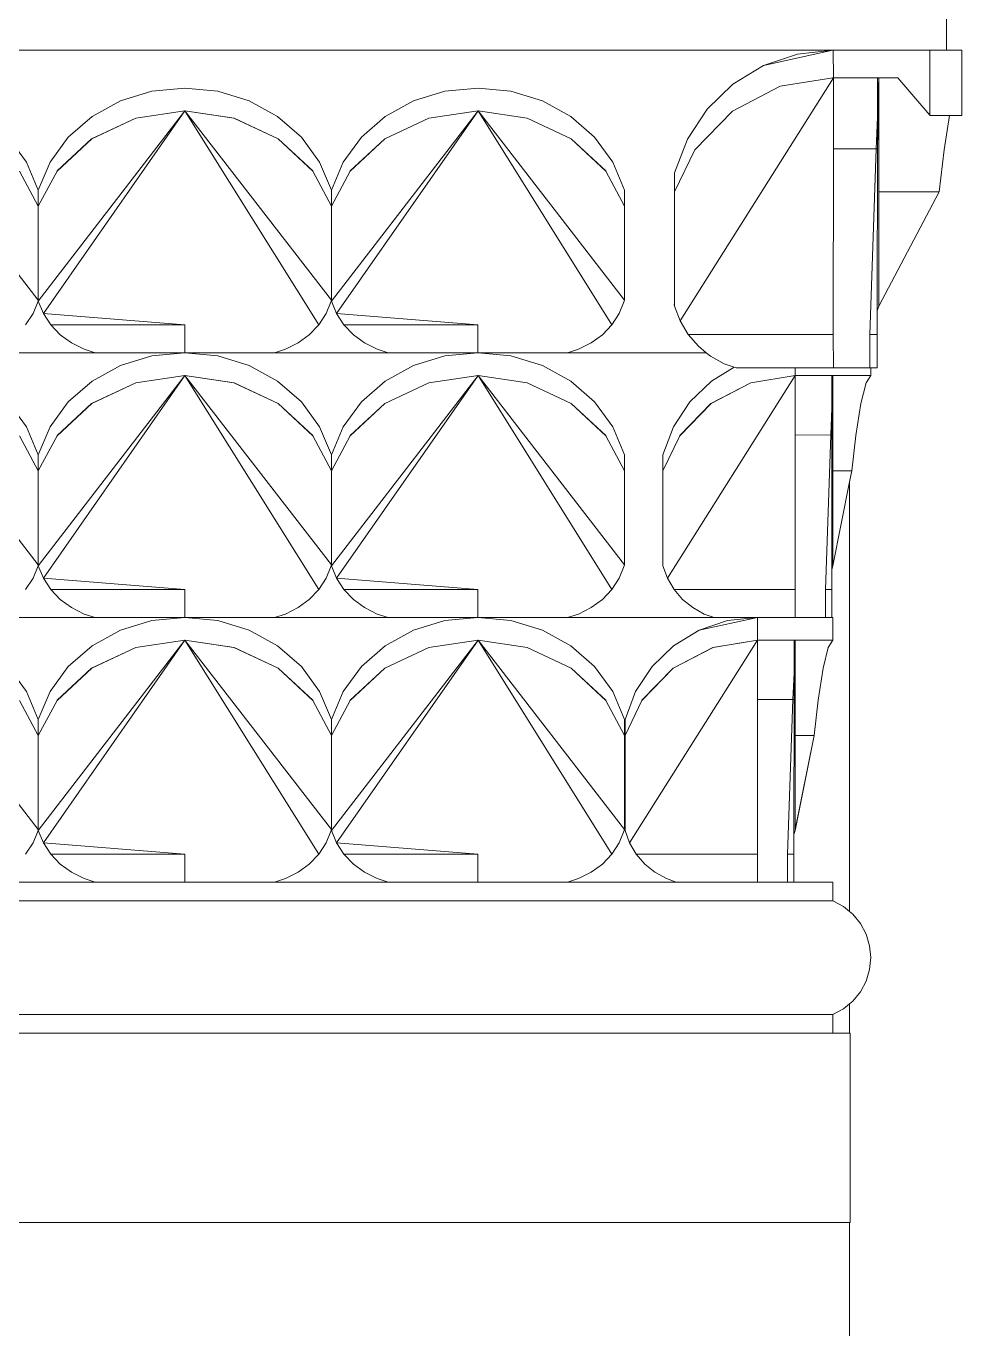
# Model space of a CAD drawing. Header units: millimetres. Extents: x -667 to -468, y -723 to -475.
# Drawn here: x -607.186 to -606.988, y -493.4355 to -493.1598 of the extents above; entities that cross this region are included whole.
import ezdxf

# ---------------------------------------------------------------- set-up
doc = ezdxf.new("R2010")
doc.units = ezdxf.units.MM
doc.layers.add('dinding', color=36, linetype='Continuous', lineweight=9)

msp = doc.modelspace()

# ---------------------------------------------------------------- linework, layer by layer
at = {"layer": 'dinding'}
for p, q in [((-606.99129, -493.16493), (-606.99129, -493.14893)), ((-607.01529, -493.16493), (-607.35126, -493.16494)), ((-607.02996, -493.16818), (-607.01529, -493.16493)), ((-607.01529, -493.16493), (-607.02276, -493.16574)), ((-607.01529, -493.16493), (-607.01526, -493.16493)), ((-607.01526, -493.16493), (-607.01521, -493.16493)), ((-607.01521, -493.16493), (-607.01519, -493.17076)), ((-607.01521, -493.16493), (-606.99489, -493.16493)), ((-606.99489, -493.16493), (-606.99482, -493.16493)), ((-606.99479, -493.16493), (-606.99482, -493.16493)), ((-606.99479, -493.16493), (-606.99468, -493.16493)), ((-606.99479, -493.1787), (-606.99479, -493.16493)), ((-606.99468, -493.16493), (-606.99158, -493.16493)), ((-606.99158, -493.16493), (-606.99129, -493.16493)), ((-606.99129, -493.16493), (-606.98806, -493.16493)), ((-606.98806, -493.16493), (-606.98799, -493.16493)), ((-606.98799, -493.16493), (-606.98799, -493.17875)), ((-607.02276, -493.16574), (-607.02996, -493.16818)), ((-607.04763, -493.22219), (-607.01519, -493.17076)), ((-607.02996, -493.16818), (-607.03645, -493.17214)), ((-607.01529, -493.17077), (-607.02646, -493.17255)), ((-607.01529, -493.17077), (-607.02644, -493.17257)), ((-607.01529, -493.17077), (-607.01529, -493.17074)), ((-607.01519, -493.17076), (-607.01529, -493.17077)), ((-607.01519, -493.17076), (-607.0152, -493.17862)), ((-607.00588, -493.17076), (-607.01519, -493.17076)), ((-607.00559, -493.17077), (-607.00589, -493.17843)), ((-607.00588, -493.17076), (-607.00588, -493.17758)), ((-607.00559, -493.17077), (-607.00588, -493.17076)), ((-607.00588, -493.18582), (-607.00559, -493.17077)), ((-607.00162, -493.17076), (-607.00559, -493.17077)), ((-607.00559, -493.17077), (-607.00559, -493.19491)), ((-607.00159, -493.17076), (-607.00162, -493.17076)), ((-606.99482, -493.1787), (-607.00159, -493.17076)), ((-607.15942, -493.17361), (-607.16607, -493.17564)), ((-607.15243, -493.17293), (-607.15942, -493.17361)), ((-607.14545, -493.17361), (-607.15243, -493.17293)), ((-607.1388, -493.17564), (-607.14545, -493.17361)), ((-607.09739, -493.17361), (-607.10404, -493.17564)), ((-607.0904, -493.17293), (-607.09739, -493.17361)), ((-607.08342, -493.17361), (-607.0904, -493.17293)), ((-607.07677, -493.17564), (-607.08342, -493.17361)), ((-607.03645, -493.17214), (-607.04192, -493.17742)), ((-607.02646, -493.17255), (-607.03658, -493.1778)), ((-607.02644, -493.17257), (-607.03655, -493.17784)), ((-607.16607, -493.17564), (-607.17206, -493.17894)), ((-607.13281, -493.17894), (-607.1388, -493.17564)), ((-607.10404, -493.17564), (-607.11002, -493.17894)), ((-607.07078, -493.17894), (-607.07677, -493.17564)), ((-607.21447, -493.17779), (-607.18345, -493.21779)), ((-607.18345, -493.21806), (-607.15243, -493.17779)), ((-607.18238, -493.22065), (-607.15243, -493.17779)), ((-607.17206, -493.17894), (-607.1771, -493.18334)), ((-607.15243, -493.17779), (-607.16284, -493.17928)), ((-607.15243, -493.17779), (-607.16282, -493.1793)), ((-607.14203, -493.17928), (-607.15243, -493.17779)), ((-607.14205, -493.1793), (-607.15243, -493.17779)), ((-607.15243, -493.17779), (-607.12411, -493.22303)), ((-607.15243, -493.17779), (-607.12142, -493.21779)), ((-607.12777, -493.18334), (-607.13281, -493.17894)), ((-607.12142, -493.21806), (-607.0904, -493.17779)), ((-607.12034, -493.22065), (-607.0904, -493.17779)), ((-607.11002, -493.17894), (-607.11507, -493.18334)), ((-607.0904, -493.17779), (-607.1008, -493.17928)), ((-607.0904, -493.17779), (-607.10079, -493.1793)), ((-607.08, -493.17928), (-607.0904, -493.17779)), ((-607.08002, -493.1793), (-607.0904, -493.17779)), ((-607.0904, -493.17779), (-607.06208, -493.22303)), ((-607.0904, -493.17779), (-607.05939, -493.21779)), ((-607.06573, -493.18334), (-607.07078, -493.17894)), ((-607.04192, -493.17742), (-607.0461, -493.18377)), ((-607.03658, -493.1778), (-607.04451, -493.18599)), ((-607.03655, -493.17784), (-607.04449, -493.18601)), ((-607.0152, -493.17867), (-607.0152, -493.17862)), ((-607.0152, -493.18583), (-607.0152, -493.17867)), ((-607.00589, -493.17902), (-607.00615, -493.18582)), ((-607.00588, -493.17899), (-607.00589, -493.17843)), ((-607.00588, -493.17899), (-607.00589, -493.17902)), ((-607.00589, -493.17902), (-607.00588, -493.18582)), ((-606.99482, -493.17872), (-606.99482, -493.1787)), ((-606.99482, -493.17876), (-606.99482, -493.17872)), ((-606.99479, -493.17876), (-606.99482, -493.17872)), ((-606.99479, -493.17876), (-606.99482, -493.17876)), ((-606.99479, -493.17876), (-606.99479, -493.1787)), ((-606.99479, -493.17876), (-606.99064, -493.17876)), ((-606.99064, -493.17876), (-606.99179, -493.18599)), ((-606.98806, -493.17876), (-606.99064, -493.17876)), ((-606.98806, -493.17876), (-606.98799, -493.17875)), ((-607.16284, -493.17928), (-607.17217, -493.18366)), ((-607.16282, -493.1793), (-607.17215, -493.18369)), ((-607.16282, -493.1793), (-607.16284, -493.17928)), ((-607.14205, -493.1793), (-607.14203, -493.17928)), ((-607.13272, -493.18369), (-607.14205, -493.1793)), ((-607.1327, -493.18366), (-607.14203, -493.17928)), ((-607.1008, -493.17928), (-607.11014, -493.18366)), ((-607.10079, -493.1793), (-607.11012, -493.18369)), ((-607.10079, -493.1793), (-607.1008, -493.17928)), ((-607.08002, -493.1793), (-607.08, -493.17928)), ((-607.07069, -493.18369), (-607.08002, -493.1793)), ((-607.07066, -493.18366), (-607.08, -493.17928)), ((-607.18594, -493.18863), (-607.1898, -493.18334)), ((-607.1771, -493.18334), (-607.18096, -493.18863)), ((-607.17217, -493.18366), (-607.17949, -493.19048)), ((-607.17215, -493.18369), (-607.17948, -493.1905)), ((-607.17215, -493.18369), (-607.17217, -493.18366)), ((-607.13272, -493.18369), (-607.1327, -493.18366)), ((-607.12539, -493.1905), (-607.13272, -493.18369)), ((-607.12537, -493.19048), (-607.1327, -493.18366)), ((-607.12391, -493.18863), (-607.12777, -493.18334)), ((-607.11507, -493.18334), (-607.11893, -493.18863)), ((-607.11014, -493.18366), (-607.11746, -493.19048)), ((-607.11012, -493.18369), (-607.11744, -493.1905)), ((-607.11012, -493.18369), (-607.11014, -493.18366)), ((-607.07069, -493.18369), (-607.07066, -493.18366)), ((-607.06336, -493.1905), (-607.07069, -493.18369)), ((-607.06334, -493.19048), (-607.07066, -493.18366)), ((-607.06187, -493.18863), (-607.06573, -493.18334)), ((-607.0461, -493.18377), (-607.04879, -493.19089)), ((-607.04451, -493.18599), (-607.04879, -493.1949)), ((-607.04879, -493.1949), (-607.04449, -493.18601)), ((-607.01522, -493.22505), (-607.0152, -493.18583)), ((-607.00615, -493.18582), (-607.0152, -493.18583)), ((-607.00615, -493.18582), (-607.00752, -493.22505)), ((-607.00615, -493.18582), (-607.00588, -493.18582)), ((-607.00588, -493.18582), (-607.0059, -493.22009)), ((-606.99179, -493.18599), (-606.99279, -493.19491)), ((-607.18345, -493.19456), (-607.18594, -493.18863)), ((-607.18096, -493.18863), (-607.18345, -493.19456)), ((-607.12142, -493.19456), (-607.12391, -493.18863)), ((-607.11893, -493.18863), (-607.12142, -493.19456)), ((-607.05939, -493.19456), (-607.06187, -493.18863)), ((-607.18345, -493.19791), (-607.18742, -493.1905)), ((-607.17948, -493.1905), (-607.18345, -493.19791)), ((-607.17948, -493.1905), (-607.17949, -493.19048)), ((-607.12539, -493.1905), (-607.12537, -493.19048)), ((-607.12142, -493.19791), (-607.12539, -493.1905)), ((-607.11744, -493.1905), (-607.12142, -493.19791)), ((-607.11744, -493.1905), (-607.11746, -493.19048)), ((-607.06336, -493.1905), (-607.06334, -493.19048)), ((-607.05939, -493.19791), (-607.06336, -493.1905)), ((-607.04879, -493.1949), (-607.04879, -493.19089)), ((-607.18345, -493.19791), (-607.18345, -493.19456)), ((-607.12142, -493.19791), (-607.12142, -493.19456)), ((-607.05939, -493.19791), (-607.05939, -493.19456)), ((-607.04879, -493.1949), (-607.0488, -493.21908)), ((-606.99279, -493.19491), (-607.0056, -493.21909)), ((-607.0056, -493.21909), (-607.00559, -493.19491)), ((-607.00559, -493.19491), (-606.99279, -493.19491)), ((-607.18345, -493.21779), (-607.18345, -493.19791)), ((-607.12142, -493.21779), (-607.12142, -493.19791)), ((-607.05939, -493.21779), (-607.05939, -493.19791)), ((-607.18457, -493.22066), (-607.1835, -493.21806)), ((-607.1835, -493.21806), (-607.18345, -493.21779)), ((-607.18345, -493.21806), (-607.18348, -493.21793)), ((-607.18345, -493.21806), (-607.18345, -493.21779)), ((-607.18238, -493.22065), (-607.18345, -493.21806)), ((-607.12254, -493.22066), (-607.12147, -493.21806)), ((-607.12147, -493.21806), (-607.12142, -493.21779)), ((-607.12142, -493.21806), (-607.12145, -493.21793)), ((-607.12142, -493.21806), (-607.12142, -493.21779)), ((-607.12034, -493.22065), (-607.12142, -493.21806)), ((-607.06051, -493.22066), (-607.05944, -493.21806)), ((-607.05944, -493.21806), (-607.05939, -493.21779)), ((-607.0488, -493.21908), (-607.04886, -493.21876)), ((-607.04763, -493.22219), (-607.0488, -493.21908)), ((-607.0059, -493.22009), (-607.00591, -493.22505)), ((-607.0059, -493.22009), (-607.0056, -493.21909)), ((-607.18614, -493.22303), (-607.18457, -493.22066)), ((-607.18081, -493.22303), (-607.18238, -493.22065)), ((-607.18238, -493.22065), (-607.15246, -493.22303)), ((-607.17881, -493.22513), (-607.18081, -493.22303)), ((-607.18081, -493.22303), (-607.15246, -493.22303)), ((-607.15246, -493.22303), (-607.15246, -493.22893)), ((-607.12611, -493.22513), (-607.12411, -493.22303)), ((-607.12411, -493.22303), (-607.12254, -493.22066)), ((-607.11878, -493.22303), (-607.12034, -493.22065)), ((-607.12034, -493.22065), (-607.09043, -493.22303)), ((-607.11678, -493.22513), (-607.11878, -493.22303)), ((-607.11878, -493.22303), (-607.09043, -493.22303)), ((-607.09043, -493.22303), (-607.09043, -493.22893)), ((-607.06408, -493.22513), (-607.06208, -493.22303)), ((-607.06208, -493.22303), (-607.06051, -493.22066)), ((-607.04594, -493.22505), (-607.04763, -493.22219)), ((-607.17644, -493.22687), (-607.17881, -493.22513)), ((-607.12849, -493.22687), (-607.12611, -493.22513)), ((-607.1144, -493.22687), (-607.11678, -493.22513)), ((-607.06646, -493.22687), (-607.06408, -493.22513)), ((-607.04377, -493.22756), (-607.04594, -493.22505)), ((-607.04594, -493.22505), (-607.01522, -493.22505)), ((-607.0152, -493.23213), (-607.01522, -493.22505)), ((-607.00752, -493.22505), (-607.00752, -493.23213)), ((-607.00752, -493.22505), (-607.00591, -493.22505)), ((-607.00591, -493.22505), (-607.00591, -493.23213)), ((-607.17376, -493.22821), (-607.17644, -493.22687)), ((-607.17145, -493.22893), (-607.17376, -493.22821)), ((-607.13348, -493.22893), (-607.13117, -493.22821)), ((-607.13117, -493.22821), (-607.12849, -493.22687)), ((-607.11172, -493.22821), (-607.1144, -493.22687)), ((-607.10941, -493.22893), (-607.11172, -493.22821)), ((-607.07145, -493.22893), (-607.06913, -493.22821)), ((-607.06913, -493.22821), (-607.06646, -493.22687)), ((-607.04209, -493.22893), (-607.04377, -493.22756)), ((-607.19551, -493.22893), (-607.17145, -493.22893)), ((-607.17145, -493.22893), (-607.15246, -493.22893)), ((-607.15942, -493.22961), (-607.16607, -493.23164)), ((-607.15246, -493.22893), (-607.15942, -493.22961)), ((-607.15243, -493.22893), (-607.15246, -493.22893)), ((-607.14545, -493.22961), (-607.15243, -493.22893)), ((-607.13348, -493.22893), (-607.15243, -493.22893)), ((-607.1388, -493.23164), (-607.14545, -493.22961)), ((-607.13348, -493.22893), (-607.10941, -493.22893)), ((-607.10941, -493.22893), (-607.09043, -493.22893)), ((-607.09739, -493.22961), (-607.10404, -493.23164)), ((-607.09043, -493.22893), (-607.09739, -493.22961)), ((-607.0904, -493.22893), (-607.09043, -493.22893)), ((-607.08342, -493.22961), (-607.0904, -493.22893)), ((-607.07145, -493.22893), (-607.0904, -493.22893)), ((-607.07677, -493.23164), (-607.08342, -493.22961)), ((-607.07145, -493.22893), (-607.04209, -493.22893)), ((-607.0412, -493.22966), (-607.04209, -493.22893)), ((-607.0383, -493.23127), (-607.0412, -493.22966)), ((-607.03617, -493.232), (-607.0383, -493.23127)), ((-607.21447, -493.23379), (-607.18345, -493.27379)), ((-607.18345, -493.27406), (-607.15243, -493.23379)), ((-607.18238, -493.27665), (-607.15243, -493.23379)), ((-607.16607, -493.23164), (-607.17206, -493.23494)), ((-607.15243, -493.23379), (-607.16284, -493.23528)), ((-607.15243, -493.23379), (-607.16282, -493.2353)), ((-607.14203, -493.23528), (-607.15243, -493.23379)), ((-607.14205, -493.2353), (-607.15243, -493.23379)), ((-607.15243, -493.23379), (-607.12411, -493.27903)), ((-607.15243, -493.23379), (-607.12142, -493.27379)), ((-607.13281, -493.23494), (-607.1388, -493.23164)), ((-607.12142, -493.27406), (-607.0904, -493.23379)), ((-607.12034, -493.27665), (-607.0904, -493.23379)), ((-607.10404, -493.23164), (-607.11002, -493.23494)), ((-607.0904, -493.23379), (-607.1008, -493.23528)), ((-607.0904, -493.23379), (-607.10079, -493.2353)), ((-607.08, -493.23528), (-607.0904, -493.23379)), ((-607.08002, -493.2353), (-607.0904, -493.23379)), ((-607.0904, -493.23379), (-607.06208, -493.27903)), ((-607.0904, -493.23379), (-607.05939, -493.27379)), ((-607.07078, -493.23494), (-607.07677, -493.23164)), ((-607.05033, -493.27666), (-607.02329, -493.23379)), ((-607.03617, -493.232), (-607.041, -493.23494)), ((-607.03579, -493.23213), (-607.03617, -493.232)), ((-607.02329, -493.23213), (-607.03579, -493.23213)), ((-607.02329, -493.23379), (-607.03268, -493.23528)), ((-607.02329, -493.23379), (-607.03266, -493.2353)), ((-607.02329, -493.23213), (-607.02329, -493.23379)), ((-607.0152, -493.23213), (-607.02329, -493.23213)), ((-607.01553, -493.23379), (-607.02329, -493.23379)), ((-607.02329, -493.23379), (-607.02329, -493.24034)), ((-607.01553, -493.23379), (-607.01553, -493.23947)), ((-607.01529, -493.23379), (-607.01553, -493.23379)), ((-607.01529, -493.23379), (-607.01553, -493.24019)), ((-607.01552, -493.24634), (-607.01529, -493.23379)), ((-607.00729, -493.23379), (-607.01529, -493.23379)), ((-607.01529, -493.23379), (-607.01529, -493.25391)), ((-607.00752, -493.23213), (-607.0152, -493.23213)), ((-607.00729, -493.23379), (-607.00827, -493.23528)), ((-607.00752, -493.23213), (-607.00729, -493.23213)), ((-607.00729, -493.23213), (-607.00729, -493.23379)), ((-607.00729, -493.23213), (-607.00591, -493.23213)), ((-607.17206, -493.23494), (-607.1771, -493.23934)), ((-607.16284, -493.23528), (-607.17217, -493.23966)), ((-607.16282, -493.2353), (-607.17215, -493.23969)), ((-607.16282, -493.2353), (-607.16284, -493.23528)), ((-607.14205, -493.2353), (-607.14203, -493.23528)), ((-607.13272, -493.23969), (-607.14205, -493.2353)), ((-607.1327, -493.23966), (-607.14203, -493.23528)), ((-607.12777, -493.23934), (-607.13281, -493.23494)), ((-607.11002, -493.23494), (-607.11507, -493.23934)), ((-607.1008, -493.23528), (-607.11014, -493.23966)), ((-607.10079, -493.2353), (-607.11012, -493.23969)), ((-607.10079, -493.2353), (-607.1008, -493.23528)), ((-607.08002, -493.2353), (-607.08, -493.23528)), ((-607.07069, -493.23969), (-607.08002, -493.2353)), ((-607.07066, -493.23966), (-607.08, -493.23528)), ((-607.06573, -493.23934), (-607.07078, -493.23494)), ((-607.041, -493.23494), (-607.04556, -493.23934)), ((-607.03268, -493.23528), (-607.04111, -493.23966)), ((-607.03266, -493.2353), (-607.04109, -493.23969)), ((-607.00827, -493.23528), (-607.00936, -493.23966)), ((-607.18594, -493.24463), (-607.1898, -493.23934)), ((-607.1771, -493.23934), (-607.18096, -493.24463)), ((-607.17217, -493.23966), (-607.17949, -493.24648)), ((-607.17215, -493.23969), (-607.17948, -493.2465)), ((-607.17215, -493.23969), (-607.17217, -493.23966)), ((-607.13272, -493.23969), (-607.1327, -493.23966)), ((-607.12539, -493.2465), (-607.13272, -493.23969)), ((-607.12537, -493.24648), (-607.1327, -493.23966)), ((-607.12391, -493.24463), (-607.12777, -493.23934)), ((-607.11507, -493.23934), (-607.11893, -493.24463)), ((-607.11014, -493.23966), (-607.11746, -493.24648)), ((-607.11012, -493.23969), (-607.11744, -493.2465)), ((-607.11012, -493.23969), (-607.11014, -493.23966)), ((-607.07069, -493.23969), (-607.07066, -493.23966)), ((-607.06336, -493.2465), (-607.07069, -493.23969)), ((-607.06334, -493.24648), (-607.07066, -493.23966)), ((-607.06187, -493.24463), (-607.06573, -493.23934)), ((-607.04556, -493.23934), (-607.04904, -493.24463)), ((-607.04111, -493.23966), (-607.04772, -493.24648)), ((-607.04109, -493.23969), (-607.0477, -493.2465)), ((-607.00936, -493.23966), (-607.01045, -493.24648)), ((-607.02329, -493.24038), (-607.02329, -493.24034)), ((-607.02329, -493.24635), (-607.02329, -493.24038)), ((-607.01553, -493.24067), (-607.01575, -493.24634)), ((-607.01553, -493.24065), (-607.01553, -493.24019)), ((-607.01553, -493.24065), (-607.01553, -493.24067)), ((-607.01553, -493.24067), (-607.01552, -493.24634)), ((-607.18345, -493.25056), (-607.18594, -493.24463)), ((-607.18096, -493.24463), (-607.18345, -493.25056)), ((-607.12142, -493.25056), (-607.12391, -493.24463)), ((-607.11893, -493.24463), (-607.12142, -493.25056)), ((-607.05939, -493.25056), (-607.06187, -493.24463)), ((-607.04904, -493.24463), (-607.05129, -493.25056)), ((-607.18345, -493.25391), (-607.18742, -493.2465)), ((-607.17948, -493.2465), (-607.18345, -493.25391)), ((-607.17948, -493.2465), (-607.17949, -493.24648)), ((-607.12539, -493.2465), (-607.12537, -493.24648)), ((-607.12142, -493.25391), (-607.12539, -493.2465)), ((-607.11744, -493.2465), (-607.12142, -493.25391)), ((-607.11744, -493.2465), (-607.11746, -493.24648)), ((-607.06336, -493.2465), (-607.06334, -493.24648)), ((-607.05939, -493.25391), (-607.06336, -493.2465)), ((-607.0477, -493.2465), (-607.05129, -493.25391)), ((-607.04772, -493.24648), (-607.0477, -493.2465)), ((-607.01575, -493.24634), (-607.02329, -493.24635)), ((-607.02329, -493.27903), (-607.02329, -493.24635)), ((-607.01575, -493.24634), (-607.01689, -493.27904)), ((-607.01575, -493.24634), (-607.01552, -493.24634)), ((-607.01552, -493.24634), (-607.01552, -493.27482)), ((-607.01045, -493.24648), (-607.01129, -493.25391)), ((-607.18345, -493.25391), (-607.18345, -493.25056)), ((-607.12142, -493.25391), (-607.12142, -493.25056)), ((-607.05939, -493.25391), (-607.05939, -493.25056)), ((-607.05129, -493.25391), (-607.05129, -493.25056)), ((-607.18345, -493.27379), (-607.18345, -493.25391)), ((-607.12142, -493.27379), (-607.12142, -493.25391)), ((-607.05939, -493.27379), (-607.05939, -493.25391)), ((-607.05129, -493.25391), (-607.05129, -493.27406)), ((-607.01529, -493.25391), (-607.01129, -493.25391)), ((-607.01529, -493.25391), (-607.01529, -493.27406)), ((-607.01176, -493.25628), (-607.01529, -493.27406)), ((-607.01129, -493.25391), (-607.01176, -493.25628)), ((-607.01176, -493.34719), (-607.01176, -493.25628)), ((-607.18457, -493.27666), (-607.1835, -493.27406)), ((-607.1835, -493.27406), (-607.18345, -493.27379)), ((-607.18345, -493.27406), (-607.18348, -493.27393)), ((-607.18345, -493.27379), (-607.18345, -493.27406)), ((-607.18238, -493.27665), (-607.18345, -493.27406)), ((-607.12254, -493.27666), (-607.12147, -493.27406)), ((-607.12147, -493.27406), (-607.12142, -493.27379)), ((-607.12142, -493.27406), (-607.12145, -493.27393)), ((-607.12142, -493.27406), (-607.12142, -493.27379)), ((-607.12034, -493.27665), (-607.12142, -493.27406)), ((-607.06051, -493.27666), (-607.05944, -493.27406)), ((-607.05944, -493.27406), (-607.05939, -493.27379)), ((-607.05033, -493.27666), (-607.05129, -493.27406)), ((-607.01554, -493.2749), (-607.01555, -493.27904)), ((-607.01554, -493.2749), (-607.01552, -493.27482)), ((-607.01554, -493.2749), (-607.01552, -493.27903)), ((-607.01552, -493.27482), (-607.01529, -493.27406)), ((-607.18614, -493.27903), (-607.18457, -493.27666)), ((-607.18081, -493.27903), (-607.18238, -493.27665)), ((-607.18238, -493.27665), (-607.15246, -493.27903)), ((-607.12411, -493.27903), (-607.12254, -493.27666)), ((-607.11878, -493.27903), (-607.12034, -493.27665)), ((-607.12034, -493.27665), (-607.09043, -493.27903)), ((-607.06208, -493.27903), (-607.06051, -493.27666)), ((-607.05033, -493.27666), (-607.04891, -493.27903)), ((-607.17881, -493.28113), (-607.18081, -493.27903)), ((-607.18081, -493.27903), (-607.15246, -493.27903)), ((-607.17644, -493.28287), (-607.17881, -493.28113)), ((-607.15246, -493.27903), (-607.15246, -493.28493)), ((-607.12849, -493.28287), (-607.12611, -493.28113)), ((-607.12611, -493.28113), (-607.12411, -493.27903)), ((-607.11678, -493.28113), (-607.11878, -493.27903)), ((-607.11878, -493.27903), (-607.09043, -493.27903)), ((-607.1144, -493.28287), (-607.11678, -493.28113)), ((-607.09043, -493.27903), (-607.09043, -493.28493)), ((-607.06646, -493.28287), (-607.06408, -493.28113)), ((-607.06408, -493.28113), (-607.06208, -493.27903)), ((-607.0471, -493.28113), (-607.04891, -493.27903)), ((-607.04891, -493.27903), (-607.02329, -493.27903)), ((-607.04496, -493.28287), (-607.0471, -493.28113)), ((-607.02329, -493.28493), (-607.02329, -493.27903)), ((-607.01689, -493.27904), (-607.01689, -493.28493)), ((-607.01689, -493.27904), (-607.01555, -493.27904)), ((-607.01555, -493.27904), (-607.01555, -493.28493)), ((-607.01552, -493.28493), (-607.01555, -493.27904)), ((-607.01552, -493.27903), (-607.01552, -493.28493)), ((-607.17376, -493.28422), (-607.17644, -493.28287)), ((-607.13117, -493.28422), (-607.12849, -493.28287)), ((-607.11172, -493.28422), (-607.1144, -493.28287)), ((-607.06913, -493.28422), (-607.06646, -493.28287)), ((-607.04254, -493.28422), (-607.04496, -493.28287)), ((-607.19551, -493.28493), (-607.17145, -493.28493)), ((-607.17145, -493.28493), (-607.17376, -493.28422)), ((-607.15246, -493.28493), (-607.17145, -493.28493)), ((-607.15942, -493.28561), (-607.16607, -493.28764)), ((-607.15246, -493.28493), (-607.15942, -493.28561)), ((-607.15243, -493.28493), (-607.15246, -493.28493)), ((-607.15241, -493.28493), (-607.15243, -493.28493)), ((-607.14545, -493.28561), (-607.15241, -493.28493)), ((-607.13348, -493.28493), (-607.15241, -493.28493)), ((-607.1388, -493.28764), (-607.14545, -493.28561)), ((-607.13348, -493.28493), (-607.13117, -493.28422)), ((-607.13348, -493.28493), (-607.10941, -493.28493)), ((-607.10941, -493.28493), (-607.11172, -493.28422)), ((-607.09043, -493.28493), (-607.10941, -493.28493)), ((-607.09739, -493.28561), (-607.10404, -493.28764)), ((-607.09043, -493.28493), (-607.09739, -493.28561)), ((-607.0904, -493.28493), (-607.09043, -493.28493)), ((-607.09037, -493.28493), (-607.0904, -493.28493)), ((-607.08342, -493.28561), (-607.09037, -493.28493)), ((-607.07145, -493.28493), (-607.09037, -493.28493)), ((-607.07677, -493.28764), (-607.08342, -493.28561)), ((-607.07145, -493.28493), (-607.06913, -493.28422)), ((-607.07145, -493.28493), (-607.04045, -493.28493)), ((-607.0436, -493.28764), (-607.03129, -493.28493)), ((-607.03759, -493.28561), (-607.0436, -493.28764)), ((-607.04045, -493.28493), (-607.04254, -493.28422)), ((-607.04042, -493.28493), (-607.04045, -493.28493)), ((-607.03141, -493.28493), (-607.04042, -493.28493)), ((-607.03141, -493.28493), (-607.03759, -493.28561)), ((-607.03129, -493.28493), (-607.03141, -493.28493)), ((-607.02329, -493.28493), (-607.03129, -493.28493)), ((-607.03129, -493.28493), (-607.03129, -493.28979)), ((-607.01689, -493.28493), (-607.02329, -493.28493)), ((-607.01689, -493.28493), (-607.01555, -493.28493)), ((-607.01555, -493.28493), (-607.01552, -493.28493)), ((-607.01552, -493.28493), (-607.01544, -493.28493)), ((-607.01544, -493.28493), (-607.01539, -493.28493)), ((-607.01539, -493.28493), (-607.01529, -493.28493)), ((-607.01529, -493.28979), (-607.01529, -493.28493)), ((-607.16607, -493.28764), (-607.17206, -493.29094)), ((-607.13281, -493.29094), (-607.1388, -493.28764)), ((-607.10404, -493.28764), (-607.11002, -493.29094)), ((-607.07078, -493.29094), (-607.07677, -493.28764)), ((-607.0436, -493.28764), (-607.049, -493.29094)), ((-607.21447, -493.28979), (-607.18345, -493.32979)), ((-607.18345, -493.33006), (-607.15243, -493.28979)), ((-607.18238, -493.33265), (-607.15243, -493.28979)), ((-607.17206, -493.29094), (-607.1771, -493.29534)), ((-607.16284, -493.29128), (-607.17217, -493.29566)), ((-607.16282, -493.2913), (-607.17215, -493.29569)), ((-607.15243, -493.28979), (-607.16284, -493.29128)), ((-607.16282, -493.2913), (-607.16284, -493.29128)), ((-607.15243, -493.28979), (-607.16282, -493.2913)), ((-607.14203, -493.29128), (-607.15243, -493.28979)), ((-607.14205, -493.2913), (-607.15243, -493.28979)), ((-607.15243, -493.28979), (-607.12411, -493.33503)), ((-607.15243, -493.28979), (-607.12142, -493.32979)), ((-607.14205, -493.2913), (-607.14203, -493.29128)), ((-607.13272, -493.29569), (-607.14205, -493.2913)), ((-607.1327, -493.29566), (-607.14203, -493.29128)), ((-607.12777, -493.29534), (-607.13281, -493.29094)), ((-607.12142, -493.33006), (-607.0904, -493.28979)), ((-607.12034, -493.33265), (-607.0904, -493.28979)), ((-607.11002, -493.29094), (-607.11507, -493.29534)), ((-607.1008, -493.29128), (-607.11014, -493.29566)), ((-607.10079, -493.2913), (-607.11012, -493.29569)), ((-607.0904, -493.28979), (-607.1008, -493.29128)), ((-607.10079, -493.2913), (-607.1008, -493.29128)), ((-607.0904, -493.28979), (-607.10079, -493.2913)), ((-607.08, -493.29128), (-607.0904, -493.28979)), ((-607.08002, -493.2913), (-607.0904, -493.28979)), ((-607.0904, -493.28979), (-607.06208, -493.33503)), ((-607.0904, -493.28979), (-607.05939, -493.32979)), ((-607.08002, -493.2913), (-607.08, -493.29128)), ((-607.07069, -493.29569), (-607.08002, -493.2913)), ((-607.07066, -493.29566), (-607.08, -493.29128)), ((-607.06573, -493.29534), (-607.07078, -493.29094)), ((-607.05832, -493.33265), (-607.03129, -493.28979)), ((-607.049, -493.29094), (-607.05356, -493.29534)), ((-607.04068, -493.29128), (-607.04911, -493.29566)), ((-607.04066, -493.2913), (-607.04909, -493.29569)), ((-607.03129, -493.28979), (-607.04068, -493.29128)), ((-607.03129, -493.28979), (-607.04066, -493.2913)), ((-607.02353, -493.28979), (-607.03129, -493.28979)), ((-607.03129, -493.29536), (-607.03129, -493.28979)), ((-607.02353, -493.28979), (-607.02353, -493.29547)), ((-607.02329, -493.28979), (-607.02353, -493.28979)), ((-607.02329, -493.28979), (-607.02353, -493.29618)), ((-607.02352, -493.30234), (-607.02329, -493.28979)), ((-607.01529, -493.28979), (-607.02329, -493.28979)), ((-607.02329, -493.28979), (-607.02329, -493.30991)), ((-607.01627, -493.29128), (-607.01736, -493.29566)), ((-607.01529, -493.28979), (-607.01627, -493.29128)), ((-607.18594, -493.30063), (-607.1898, -493.29534)), ((-607.1771, -493.29534), (-607.18096, -493.30063)), ((-607.17217, -493.29566), (-607.17949, -493.30248)), ((-607.17215, -493.29569), (-607.17948, -493.3025)), ((-607.17215, -493.29569), (-607.17217, -493.29566)), ((-607.13272, -493.29569), (-607.1327, -493.29566)), ((-607.12539, -493.3025), (-607.13272, -493.29569)), ((-607.12537, -493.30248), (-607.1327, -493.29566)), ((-607.12391, -493.30063), (-607.12777, -493.29534)), ((-607.11507, -493.29534), (-607.11893, -493.30063)), ((-607.11014, -493.29566), (-607.11746, -493.30248)), ((-607.11012, -493.29569), (-607.11744, -493.3025)), ((-607.11012, -493.29569), (-607.11014, -493.29566)), ((-607.07069, -493.29569), (-607.07066, -493.29566)), ((-607.06336, -493.3025), (-607.07069, -493.29569)), ((-607.06334, -493.30248), (-607.07066, -493.29566)), ((-607.06187, -493.30063), (-607.06573, -493.29534)), ((-607.05356, -493.29534), (-607.05704, -493.30063)), ((-607.04911, -493.29566), (-607.05572, -493.30248)), ((-607.04909, -493.29569), (-607.0557, -493.3025)), ((-607.03129, -493.29634), (-607.03129, -493.29536)), ((-607.03129, -493.29634), (-607.03129, -493.29638)), ((-607.03129, -493.30065), (-607.03129, -493.29638)), ((-607.02353, -493.29667), (-607.02375, -493.30234)), ((-607.02353, -493.29665), (-607.02353, -493.29618)), ((-607.02353, -493.29665), (-607.02353, -493.29667)), ((-607.02353, -493.29667), (-607.02352, -493.30234)), ((-607.01736, -493.29566), (-607.01845, -493.30248)), ((-607.18345, -493.30991), (-607.18742, -493.3025)), ((-607.18345, -493.30656), (-607.18594, -493.30063)), ((-607.18096, -493.30063), (-607.18345, -493.30656)), ((-607.17948, -493.3025), (-607.18345, -493.30991)), ((-607.17948, -493.3025), (-607.17949, -493.30248)), ((-607.12539, -493.3025), (-607.12537, -493.30248)), ((-607.12142, -493.30991), (-607.12539, -493.3025)), ((-607.12142, -493.30656), (-607.12391, -493.30063)), ((-607.11893, -493.30063), (-607.12142, -493.30656)), ((-607.11744, -493.3025), (-607.12142, -493.30991)), ((-607.11744, -493.3025), (-607.11746, -493.30248)), ((-607.06336, -493.3025), (-607.06334, -493.30248)), ((-607.05939, -493.30991), (-607.06336, -493.3025)), ((-607.05939, -493.30656), (-607.06187, -493.30063)), ((-607.05704, -493.30063), (-607.05929, -493.30656)), ((-607.0557, -493.3025), (-607.05929, -493.30991)), ((-607.05572, -493.30248), (-607.0557, -493.3025)), ((-607.03129, -493.30234), (-607.03129, -493.30065)), ((-607.02375, -493.30234), (-607.03129, -493.30234)), ((-607.03129, -493.30234), (-607.03129, -493.33503)), ((-607.02375, -493.30234), (-607.02489, -493.33503)), ((-607.02375, -493.30234), (-607.02352, -493.30234)), ((-607.02352, -493.30234), (-607.02354, -493.33089)), ((-607.01845, -493.30248), (-607.01929, -493.30991)), ((-607.18345, -493.30991), (-607.18345, -493.30656)), ((-607.12142, -493.30991), (-607.12142, -493.30656)), ((-607.05939, -493.30991), (-607.05939, -493.30656)), ((-607.05929, -493.30991), (-607.05929, -493.30656)), ((-607.18345, -493.32979), (-607.18345, -493.30991)), ((-607.12142, -493.32979), (-607.12142, -493.30991)), ((-607.05939, -493.32979), (-607.05939, -493.30991)), ((-607.05929, -493.30991), (-607.05929, -493.33006)), ((-607.02329, -493.30991), (-607.01929, -493.30991)), ((-607.02329, -493.32979), (-607.02329, -493.30991)), ((-607.01929, -493.30991), (-607.02329, -493.33006)), ((-607.01929, -493.30991), (-607.02329, -493.32979)), ((-607.18457, -493.33265), (-607.1835, -493.33006)), ((-607.1835, -493.33006), (-607.18345, -493.32979)), ((-607.18345, -493.33006), (-607.18348, -493.32993)), ((-607.18345, -493.33006), (-607.18345, -493.32979)), ((-607.18238, -493.33265), (-607.18345, -493.33006)), ((-607.12254, -493.33265), (-607.12147, -493.33006)), ((-607.12147, -493.33006), (-607.12142, -493.32979)), ((-607.12142, -493.33006), (-607.12145, -493.32993)), ((-607.12142, -493.33006), (-607.12142, -493.32979)), ((-607.12034, -493.33265), (-607.12142, -493.33006)), ((-607.06051, -493.33265), (-607.05944, -493.33006)), ((-607.05944, -493.33006), (-607.05939, -493.32979)), ((-607.05929, -493.33006), (-607.05934, -493.32979)), ((-607.05832, -493.33265), (-607.05929, -493.33006)), ((-607.03129, -493.33006), (-607.03129, -493.32979)), ((-607.03129, -493.33006), (-607.03129, -493.32979)), ((-607.02354, -493.33089), (-607.02329, -493.33006)), ((-607.02329, -493.33006), (-607.02329, -493.32979)), ((-607.18614, -493.33503), (-607.18457, -493.33265)), ((-607.18081, -493.33503), (-607.18238, -493.33265)), ((-607.18238, -493.33265), (-607.15246, -493.33503)), ((-607.12411, -493.33503), (-607.12254, -493.33265)), ((-607.11878, -493.33503), (-607.12034, -493.33265)), ((-607.12034, -493.33265), (-607.09043, -493.33503)), ((-607.06208, -493.33503), (-607.06051, -493.33265)), ((-607.05691, -493.33503), (-607.05832, -493.33265)), ((-607.02354, -493.33089), (-607.02355, -493.33503)), ((-607.17881, -493.33712), (-607.18081, -493.33503)), ((-607.18081, -493.33503), (-607.15246, -493.33503)), ((-607.15246, -493.33503), (-607.15246, -493.34093)), ((-607.12611, -493.33712), (-607.12411, -493.33503)), ((-607.11678, -493.33712), (-607.11878, -493.33503)), ((-607.11878, -493.33503), (-607.09043, -493.33503)), ((-607.09043, -493.33503), (-607.09043, -493.34093)), ((-607.06408, -493.33712), (-607.06208, -493.33503)), ((-607.0551, -493.33713), (-607.05691, -493.33503)), ((-607.05691, -493.33503), (-607.03129, -493.33503)), ((-607.03129, -493.34093), (-607.03129, -493.33503)), ((-607.02489, -493.33503), (-607.02489, -493.34093)), ((-607.02489, -493.33503), (-607.02355, -493.33503)), ((-607.02355, -493.33503), (-607.02355, -493.34093)), ((-607.17644, -493.33887), (-607.17881, -493.33712)), ((-607.17376, -493.34021), (-607.17644, -493.33887)), ((-607.13117, -493.34021), (-607.12849, -493.33887)), ((-607.12849, -493.33887), (-607.12611, -493.33712)), ((-607.1144, -493.33887), (-607.11678, -493.33712)), ((-607.11172, -493.34021), (-607.1144, -493.33887)), ((-607.06913, -493.34021), (-607.06646, -493.33887)), ((-607.06646, -493.33887), (-607.06408, -493.33712)), ((-607.05296, -493.33887), (-607.0551, -493.33713)), ((-607.05054, -493.34021), (-607.05296, -493.33887)), ((-607.19551, -493.34093), (-607.17145, -493.34093)), ((-607.17145, -493.34093), (-607.17376, -493.34021)), ((-607.15246, -493.34093), (-607.17145, -493.34093)), ((-607.13348, -493.34093), (-607.15246, -493.34093)), ((-607.13348, -493.34093), (-607.13117, -493.34021)), ((-607.13348, -493.34093), (-607.10941, -493.34093)), ((-607.10941, -493.34093), (-607.11172, -493.34021)), ((-607.09043, -493.34093), (-607.10941, -493.34093)), ((-607.07145, -493.34093), (-607.09043, -493.34093)), ((-607.07145, -493.34093), (-607.06913, -493.34021)), ((-607.07145, -493.34093), (-607.04855, -493.34093)), ((-607.04845, -493.34093), (-607.05054, -493.34021)), ((-607.04855, -493.34093), (-607.04845, -493.34093)), ((-607.03141, -493.34093), (-607.04845, -493.34093)), ((-607.03129, -493.34093), (-607.03141, -493.34093)), ((-607.02501, -493.34093), (-607.03129, -493.34093)), ((-607.02489, -493.34093), (-607.02501, -493.34093)), ((-607.02489, -493.34093), (-607.02355, -493.34093)), ((-607.02355, -493.34093), (-607.01529, -493.34093)), ((-607.01529, -493.34093), (-607.01529, -493.34493)), ((-607.01529, -493.34493), (-607.35129, -493.34493)), ((-607.01529, -493.34493), (-607.01305, -493.34613)), ((-607.01305, -493.34613), (-607.01176, -493.34719)), ((-607.01176, -493.34719), (-607.01108, -493.34775)), ((-607.01108, -493.34775), (-607.00947, -493.34972)), ((-607.00947, -493.34972), (-607.00827, -493.35196)), ((-607.00827, -493.35196), (-607.00754, -493.3544)), ((-607.00754, -493.3544), (-607.00729, -493.35693)), ((-607.00729, -493.35693), (-607.00754, -493.35946)), ((-607.00754, -493.35946), (-607.00827, -493.3619)), ((-607.00827, -493.3619), (-607.00947, -493.36414)), ((-607.01108, -493.36611), (-607.01176, -493.36667)), ((-607.00947, -493.36414), (-607.01108, -493.36611)), ((-607.01529, -493.36893), (-607.35129, -493.36893)), ((-607.01305, -493.36773), (-607.01529, -493.36893)), ((-607.01529, -493.36893), (-607.01529, -493.37293)), ((-607.01176, -493.36667), (-607.01305, -493.36773)), ((-607.01176, -493.37293), (-607.01176, -493.36667)), ((-607.34908, -493.37293), (-607.01529, -493.37293)), ((-607.01529, -493.37293), (-607.01176, -493.37293)), ((-607.01176, -493.37293), (-607.01165, -493.37293)), ((-607.01165, -493.37293), (-607.01165, -493.41293)), ((-607.01176, -493.41293), (-607.34908, -493.41293)), ((-607.01176, -494.44493), (-607.01176, -493.41293)), ((-607.01165, -493.41293), (-607.01176, -493.41293))]:
    msp.add_line(p, q, dxfattribs=at)

doc.saveas('drawing.dxf')
